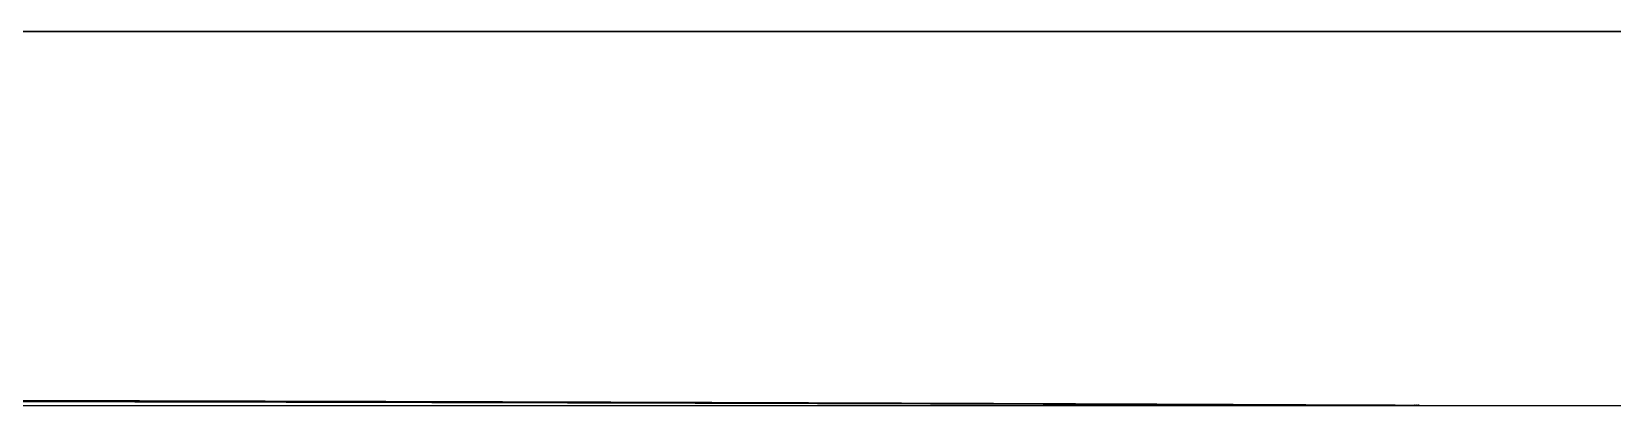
# Model space of a CAD drawing. Header units: millimetres. Extents: x 89860 to 502050, y -351975 to 882300.
# Drawn here: x 362980.5358 to 362980.7463, y -276699.0188 to -276698.9691 of the extents above; entities that cross this region are included whole.
import ezdxf

# ---------------------------------------------------------------- set-up
doc = ezdxf.new("R2010")
doc.units = ezdxf.units.MM
doc.header["$LTSCALE"] = 150
doc.layers.add('-----20 General Symbol', color=3, linetype='Continuous')
doc.layers.add('-----29 Cable Schedule', color=1, linetype='Continuous')

# ---------------------------------------------------------------- blocks, each defined once
blk = doc.blocks.new('A$C93139d4c')
at = {"layer": '-----20 General Symbol'}
blk.add_line((-31224.46406, -18798.03757), (-30930.23739, -18798.03757), dxfattribs=at)
for points, knots in [([(-30946.59689, -18797.93813), (-30945.84657, -18797.93813), (-30945.09624, -18797.93813), (-30943.59559, -18797.93813), (-30942.84527, -18797.93813), (-30940.59429, -18797.93813), (-30939.09364, -18797.93813), (-30937.59299, -18797.93813)], [0, 0, 0, 0, 0.25, 0.25, 0.5, 0.5, 1, 1, 1, 1]), ([(-30937.59299, -18797.93813), (-30938.34331, -18797.93813), (-30939.09364, -18797.93813), (-30940.59429, -18797.93813), (-30941.34462, -18797.93813), (-30943.59559, -18797.93813), (-30945.09624, -18797.93813), (-30946.59689, -18797.93813)], [0, 0, 0, 0, 0.25, 0.25, 0.5, 0.5, 1, 1, 1, 1]), ([(-30938.93647, -18798.03624), (-30938.93513, -18798.03624), (-30938.93379, -18798.03624), (-30938.9311, -18798.03625), (-30938.92975, -18798.03625), (-30938.92575, -18798.03626), (-30938.92308, -18798.03627), (-30938.9204, -18798.03627)], [0, 0, 0, 0, 0.250017, 0.250017, 0.500037, 0.500037, 1, 1, 1, 1]), ([(-30938.9204, -18798.03664), (-30938.92174, -18798.03664), (-30938.92307, -18798.03663), (-30938.92574, -18798.03663), (-30938.92708, -18798.03662), (-30938.9311, -18798.03662), (-30938.93379, -18798.03661), (-30938.93647, -18798.03661)], [0, 0, 0, 0, 0.250019, 0.250019, 0.500042, 0.500042, 1, 1, 1, 1]), ([(-30938.9204, -18798.03627), (-30938.91908, -18798.03628), (-30938.91776, -18798.03628), (-30938.91578, -18798.03628), (-30938.91512, -18798.03629), (-30938.9138, -18798.03629), (-30938.91314, -18798.03629), (-30938.91248, -18798.03629)], [0, 0, 0, 0, 0.5, 0.5, 0.75, 0.75, 1, 1, 1, 1]), ([(-30938.91248, -18798.03665), (-30938.91314, -18798.03665), (-30938.9138, -18798.03665), (-30938.91545, -18798.03665), (-30938.91644, -18798.03665), (-30938.91842, -18798.03664), (-30938.91941, -18798.03664), (-30938.9204, -18798.03664)], [0, 0, 0, 0, 0.25, 0.25, 0.625, 0.625, 1, 1, 1, 1]), ([(-30938.91248, -18798.03629), (-30938.91117, -18798.0363), (-30938.90986, -18798.0363), (-30938.9079, -18798.0363), (-30938.90724, -18798.0363), (-30938.90593, -18798.03631), (-30938.90527, -18798.03631), (-30938.90462, -18798.03631)], [0, 0, 0, 0, 0.5, 0.5, 0.75, 0.75, 1, 1, 1, 1]), ([(-30938.90462, -18798.03667), (-30938.90527, -18798.03667), (-30938.90593, -18798.03667), (-30938.90757, -18798.03666), (-30938.90855, -18798.03666), (-30938.91052, -18798.03666), (-30938.9115, -18798.03666), (-30938.91248, -18798.03665)], [0, 0, 0, 0, 0.25, 0.25, 0.625, 0.625, 1, 1, 1, 1]), ([(-30938.90462, -18798.03631), (-30938.90332, -18798.03631), (-30938.90202, -18798.03632), (-30938.90006, -18798.03632), (-30938.89941, -18798.03632), (-30938.89811, -18798.03633), (-30938.89746, -18798.03633), (-30938.89681, -18798.03633)], [0, 0, 0, 0, 0.5, 0.5, 0.75, 0.75, 1, 1, 1, 1]), ([(-30938.89681, -18798.03669), (-30938.89746, -18798.03668), (-30938.89811, -18798.03668), (-30938.89974, -18798.03668), (-30938.90071, -18798.03668), (-30938.90267, -18798.03667), (-30938.90364, -18798.03667), (-30938.90462, -18798.03667)], [0, 0, 0, 0, 0.25, 0.25, 0.625, 0.625, 1, 1, 1, 1]), ([(-30938.89681, -18798.03633), (-30938.89552, -18798.03633), (-30938.89423, -18798.03634), (-30938.89229, -18798.03634), (-30938.89164, -18798.03634), (-30938.89035, -18798.03635), (-30938.8897, -18798.03635), (-30938.88906, -18798.03635)], [0, 0, 0, 0, 0.5, 0.5, 0.75, 0.75, 1, 1, 1, 1]), ([(-30938.88906, -18798.0367), (-30938.8897, -18798.0367), (-30938.89035, -18798.0367), (-30938.89196, -18798.0367), (-30938.89293, -18798.03669), (-30938.89487, -18798.03669), (-30938.89584, -18798.03669), (-30938.89681, -18798.03669)], [0, 0, 0, 0, 0.25, 0.25, 0.625, 0.625, 1, 1, 1, 1]), ([(-30938.88906, -18798.03635), (-30938.88778, -18798.03635), (-30938.88649, -18798.03636), (-30938.88457, -18798.03636), (-30938.88393, -18798.03636), (-30938.88265, -18798.03637), (-30938.882, -18798.03637), (-30938.88136, -18798.03637)], [0, 0, 0, 0, 0.5, 0.5, 0.75, 0.75, 1, 1, 1, 1]), ([(-30938.88136, -18798.03672), (-30938.882, -18798.03672), (-30938.88265, -18798.03672), (-30938.88425, -18798.03671), (-30938.88521, -18798.03671), (-30938.88713, -18798.03671), (-30938.8881, -18798.0367), (-30938.88906, -18798.0367)], [0, 0, 0, 0, 0.25, 0.25, 0.625, 0.625, 1, 1, 1, 1]), ([(-30938.88136, -18798.03637), (-30938.8801, -18798.03637), (-30938.87884, -18798.03638), (-30938.87694, -18798.03638), (-30938.87631, -18798.03638), (-30938.87504, -18798.03639), (-30938.87441, -18798.03639), (-30938.87378, -18798.03639)], [0, 0, 0, 0, 0.5, 0.5, 0.75, 0.75, 1, 1, 1, 1]), ([(-30938.87378, -18798.03674), (-30938.87441, -18798.03673), (-30938.87504, -18798.03673), (-30938.87662, -18798.03673), (-30938.87757, -18798.03673), (-30938.87947, -18798.03672), (-30938.88042, -18798.03672), (-30938.88136, -18798.03672)], [0, 0, 0, 0, 0.25, 0.25, 0.625, 0.625, 1, 1, 1, 1]), ([(-30938.87378, -18798.03639), (-30938.87253, -18798.03639), (-30938.87127, -18798.0364), (-30938.86939, -18798.0364), (-30938.86876, -18798.0364), (-30938.86751, -18798.03641), (-30938.86688, -18798.03641), (-30938.86626, -18798.03641)], [0, 0, 0, 0, 0.5, 0.5, 0.75, 0.75, 1, 1, 1, 1]), ([(-30938.86626, -18798.03675), (-30938.86688, -18798.03675), (-30938.86751, -18798.03675), (-30938.86908, -18798.03675), (-30938.87002, -18798.03674), (-30938.8719, -18798.03674), (-30938.87284, -18798.03674), (-30938.87378, -18798.03674)], [0, 0, 0, 0, 0.25, 0.25, 0.625, 0.625, 1, 1, 1, 1]), ([(-30938.86626, -18798.03641), (-30938.86501, -18798.03641), (-30938.86377, -18798.03642), (-30938.8619, -18798.03642), (-30938.86128, -18798.03642), (-30938.86003, -18798.03643), (-30938.85941, -18798.03643), (-30938.85879, -18798.03643)], [0, 0, 0, 0, 0.5, 0.5, 0.75, 0.75, 1, 1, 1, 1]), ([(-30938.85879, -18798.03677), (-30938.85941, -18798.03677), (-30938.86003, -18798.03677), (-30938.86159, -18798.03676), (-30938.86252, -18798.03676), (-30938.86439, -18798.03676), (-30938.86532, -18798.03675), (-30938.86626, -18798.03675)], [0, 0, 0, 0, 0.25, 0.25, 0.625, 0.625, 1, 1, 1, 1]), ([(-30938.85879, -18798.03643), (-30938.85755, -18798.03643), (-30938.85632, -18798.03644), (-30938.85446, -18798.03644), (-30938.85385, -18798.03644), (-30938.85261, -18798.03645), (-30938.85199, -18798.03645), (-30938.85137, -18798.03645)], [0, 0, 0, 0, 0.5, 0.5, 0.75, 0.75, 1, 1, 1, 1]), ([(-30938.85137, -18798.03679), (-30938.85199, -18798.03678), (-30938.85261, -18798.03678), (-30938.85415, -18798.03678), (-30938.85508, -18798.03678), (-30938.85693, -18798.03677), (-30938.85786, -18798.03677), (-30938.85879, -18798.03677)], [0, 0, 0, 0, 0.25, 0.25, 0.625, 0.625, 1, 1, 1, 1]), ([(-30938.85137, -18798.03645), (-30938.85016, -18798.03645), (-30938.84894, -18798.03646), (-30938.84712, -18798.03646), (-30938.84651, -18798.03646), (-30938.84529, -18798.03647), (-30938.84468, -18798.03647), (-30938.84408, -18798.03647)], [0, 0, 0, 0, 0.5, 0.5, 0.75, 0.75, 1, 1, 1, 1]), ([(-30938.84408, -18798.0368), (-30938.84468, -18798.0368), (-30938.84529, -18798.0368), (-30938.84681, -18798.0368), (-30938.84772, -18798.03679), (-30938.84955, -18798.03679), (-30938.85046, -18798.03679), (-30938.85137, -18798.03679)], [0, 0, 0, 0, 0.25, 0.25, 0.625, 0.625, 1, 1, 1, 1]), ([(-30938.84408, -18798.03647), (-30938.84287, -18798.03647), (-30938.84166, -18798.03648), (-30938.83985, -18798.03648), (-30938.83925, -18798.03648), (-30938.83804, -18798.03649), (-30938.83744, -18798.03649), (-30938.83683, -18798.03649)], [0, 0, 0, 0, 0.5, 0.5, 0.75, 0.75, 1, 1, 1, 1]), ([(-30938.83683, -18798.03682), (-30938.83744, -18798.03682), (-30938.83804, -18798.03682), (-30938.83955, -18798.03681), (-30938.84045, -18798.03681), (-30938.84226, -18798.03681), (-30938.84317, -18798.0368), (-30938.84408, -18798.0368)], [0, 0, 0, 0, 0.25, 0.25, 0.625, 0.625, 1, 1, 1, 1]), ([(-30938.83683, -18798.03649), (-30938.83564, -18798.03649), (-30938.83444, -18798.0365), (-30938.83264, -18798.0365), (-30938.83204, -18798.0365), (-30938.83084, -18798.03651), (-30938.83025, -18798.03651), (-30938.82965, -18798.03651)], [0, 0, 0, 0, 0.5, 0.5, 0.75, 0.75, 1, 1, 1, 1]), ([(-30938.82965, -18798.03684), (-30938.83025, -18798.03683), (-30938.83084, -18798.03683), (-30938.83234, -18798.03683), (-30938.83324, -18798.03683), (-30938.83504, -18798.03682), (-30938.83593, -18798.03682), (-30938.83683, -18798.03682)], [0, 0, 0, 0, 0.25, 0.25, 0.625, 0.625, 1, 1, 1, 1]), ([(-30938.82965, -18798.03651), (-30938.82846, -18798.03651), (-30938.82727, -18798.03652), (-30938.82549, -18798.03652), (-30938.82489, -18798.03652), (-30938.82371, -18798.03653), (-30938.82311, -18798.03653), (-30938.82252, -18798.03653)], [0, 0, 0, 0, 0.5, 0.5, 0.75, 0.75, 1, 1, 1, 1]), ([(-30938.82252, -18798.03685), (-30938.82311, -18798.03685), (-30938.82371, -18798.03685), (-30938.82519, -18798.03685), (-30938.82608, -18798.03684), (-30938.82786, -18798.03684), (-30938.82876, -18798.03684), (-30938.82965, -18798.03684)], [0, 0, 0, 0, 0.25, 0.25, 0.625, 0.625, 1, 1, 1, 1]), ([(-30938.82252, -18798.03653), (-30938.82135, -18798.03653), (-30938.82018, -18798.03654), (-30938.81842, -18798.03654), (-30938.81784, -18798.03654), (-30938.81667, -18798.03655), (-30938.81609, -18798.03655), (-30938.8155, -18798.03655)], [0, 0, 0, 0, 0.5, 0.5, 0.75, 0.75, 1, 1, 1, 1]), ([(-30938.8155, -18798.03687), (-30938.81609, -18798.03687), (-30938.81667, -18798.03687), (-30938.81813, -18798.03686), (-30938.81901, -18798.03686), (-30938.82076, -18798.03686), (-30938.82164, -18798.03686), (-30938.82252, -18798.03685)], [0, 0, 0, 0, 0.25, 0.25, 0.625, 0.625, 1, 1, 1, 1]), ([(-30938.8155, -18798.03655), (-30938.81434, -18798.03655), (-30938.81318, -18798.03656), (-30938.81144, -18798.03656), (-30938.81086, -18798.03656), (-30938.8097, -18798.03657), (-30938.80912, -18798.03657), (-30938.80854, -18798.03657)], [0, 0, 0, 0, 0.5, 0.5, 0.75, 0.75, 1, 1, 1, 1]), ([(-30938.80854, -18798.03689), (-30938.80912, -18798.03689), (-30938.8097, -18798.03688), (-30938.81115, -18798.03688), (-30938.81202, -18798.03688), (-30938.81376, -18798.03687), (-30938.81463, -18798.03687), (-30938.8155, -18798.03687)], [0, 0, 0, 0, 0.25, 0.25, 0.625, 0.625, 1, 1, 1, 1]), ([(-30938.80854, -18798.03657), (-30938.8074, -18798.03657), (-30938.80626, -18798.03658), (-30938.80455, -18798.03658), (-30938.80398, -18798.03658), (-30938.80284, -18798.03659), (-30938.80227, -18798.03659), (-30938.8017, -18798.03659)], [0, 0, 0, 0, 0.5, 0.5, 0.75, 0.75, 1, 1, 1, 1]), ([(-30938.8017, -18798.0369), (-30938.80227, -18798.0369), (-30938.80284, -18798.0369), (-30938.80426, -18798.0369), (-30938.80512, -18798.0369), (-30938.80683, -18798.03689), (-30938.80769, -18798.03689), (-30938.80854, -18798.03689)], [0, 0, 0, 0, 0.25, 0.25, 0.625, 0.625, 1, 1, 1, 1]), ([(-30938.8017, -18798.03659), (-30938.80056, -18798.0366), (-30938.79943, -18798.0366), (-30938.79773, -18798.0366), (-30938.79717, -18798.03661), (-30938.79604, -18798.03661), (-30938.79547, -18798.03661), (-30938.79491, -18798.03661)], [0, 0, 0, 0, 0.5, 0.5, 0.75, 0.75, 1, 1, 1, 1]), ([(-30938.79491, -18798.03692), (-30938.79547, -18798.03692), (-30938.79604, -18798.03692), (-30938.79745, -18798.03692), (-30938.7983, -18798.03691), (-30938.8, -18798.03691), (-30938.80085, -18798.03691), (-30938.8017, -18798.0369)], [0, 0, 0, 0, 0.25, 0.25, 0.625, 0.625, 1, 1, 1, 1]), ([(-30938.79491, -18798.03661), (-30938.79378, -18798.03662), (-30938.79266, -18798.03662), (-30938.79098, -18798.03662), (-30938.79042, -18798.03663), (-30938.78929, -18798.03663), (-30938.78873, -18798.03663), (-30938.78817, -18798.03663)], [0, 0, 0, 0, 0.5, 0.5, 0.75, 0.75, 1, 1, 1, 1]), ([(-30938.78817, -18798.03694), (-30938.78873, -18798.03694), (-30938.78929, -18798.03694), (-30938.7907, -18798.03693), (-30938.79154, -18798.03693), (-30938.79322, -18798.03693), (-30938.79406, -18798.03692), (-30938.79491, -18798.03692)], [0, 0, 0, 0, 0.25, 0.25, 0.625, 0.625, 1, 1, 1, 1]), ([(-30938.78817, -18798.03663), (-30938.78707, -18798.03664), (-30938.78597, -18798.03664), (-30938.78431, -18798.03665), (-30938.78376, -18798.03665), (-30938.78266, -18798.03665), (-30938.7821, -18798.03665), (-30938.78155, -18798.03665)], [0, 0, 0, 0, 0.5, 0.5, 0.75, 0.75, 1, 1, 1, 1]), ([(-30938.78155, -18798.03696), (-30938.7821, -18798.03695), (-30938.78266, -18798.03695), (-30938.78403, -18798.03695), (-30938.78486, -18798.03695), (-30938.78652, -18798.03694), (-30938.78734, -18798.03694), (-30938.78817, -18798.03694)], [0, 0, 0, 0, 0.25, 0.25, 0.625, 0.625, 1, 1, 1, 1]), ([(-30938.78155, -18798.03665), (-30938.78046, -18798.03666), (-30938.77936, -18798.03666), (-30938.77772, -18798.03667), (-30938.77718, -18798.03667), (-30938.77608, -18798.03667), (-30938.77554, -18798.03667), (-30938.77499, -18798.03667)], [0, 0, 0, 0, 0.5, 0.5, 0.75, 0.75, 1, 1, 1, 1]), ([(-30938.77499, -18798.03697), (-30938.77554, -18798.03697), (-30938.77608, -18798.03697), (-30938.77745, -18798.03697), (-30938.77827, -18798.03696), (-30938.77991, -18798.03696), (-30938.78073, -18798.03696), (-30938.78155, -18798.03696)], [0, 0, 0, 0, 0.25, 0.25, 0.625, 0.625, 1, 1, 1, 1]), ([(-30938.77499, -18798.03667), (-30938.7739, -18798.03668), (-30938.77282, -18798.03668), (-30938.77119, -18798.03669), (-30938.77065, -18798.03669), (-30938.76957, -18798.03669), (-30938.76902, -18798.03669), (-30938.76848, -18798.0367)], [0, 0, 0, 0, 0.5, 0.5, 0.75, 0.75, 1, 1, 1, 1]), ([(-30938.76848, -18798.03699), (-30938.76902, -18798.03699), (-30938.76957, -18798.03699), (-30938.77092, -18798.03698), (-30938.77174, -18798.03698), (-30938.77336, -18798.03698), (-30938.77418, -18798.03697), (-30938.77499, -18798.03697)], [0, 0, 0, 0, 0.25, 0.25, 0.625, 0.625, 1, 1, 1, 1]), ([(-30938.76848, -18798.0367), (-30938.76742, -18798.0367), (-30938.76635, -18798.0367), (-30938.76475, -18798.03671), (-30938.76422, -18798.03671), (-30938.76315, -18798.03671), (-30938.76262, -18798.03671), (-30938.76209, -18798.03672)], [0, 0, 0, 0, 0.5, 0.5, 0.75, 0.75, 1, 1, 1, 1]), ([(-30938.76209, -18798.03701), (-30938.76262, -18798.037), (-30938.76315, -18798.037), (-30938.76449, -18798.037), (-30938.76528, -18798.037), (-30938.76688, -18798.03699), (-30938.76768, -18798.03699), (-30938.76848, -18798.03699)], [0, 0, 0, 0, 0.25, 0.25, 0.625, 0.625, 1, 1, 1, 1]), ([(-30938.76209, -18798.03672), (-30938.76104, -18798.03672), (-30938.75999, -18798.03672), (-30938.75842, -18798.03673), (-30938.7579, -18798.03673), (-30938.75685, -18798.03673), (-30938.75633, -18798.03673), (-30938.75581, -18798.03674)], [0, 0, 0, 0, 0.5, 0.5, 0.75, 0.75, 1, 1, 1, 1]), ([(-30938.75581, -18798.03702), (-30938.75633, -18798.03702), (-30938.75685, -18798.03702), (-30938.75816, -18798.03702), (-30938.75895, -18798.03701), (-30938.76052, -18798.03701), (-30938.7613, -18798.03701), (-30938.76209, -18798.03701)], [0, 0, 0, 0, 0.25, 0.25, 0.625, 0.625, 1, 1, 1, 1]), ([(-30938.75581, -18798.03674), (-30938.75477, -18798.03674), (-30938.75373, -18798.03674), (-30938.75218, -18798.03675), (-30938.75166, -18798.03675), (-30938.75062, -18798.03675), (-30938.7501, -18798.03676), (-30938.74958, -18798.03676)], [0, 0, 0, 0, 0.5, 0.5, 0.75, 0.75, 1, 1, 1, 1]), ([(-30938.74958, -18798.03704), (-30938.7501, -18798.03704), (-30938.75062, -18798.03704), (-30938.75192, -18798.03703), (-30938.7527, -18798.03703), (-30938.75425, -18798.03703), (-30938.75503, -18798.03702), (-30938.75581, -18798.03702)], [0, 0, 0, 0, 0.25, 0.25, 0.625, 0.625, 1, 1, 1, 1]), ([(-30938.74958, -18798.03676), (-30938.74856, -18798.03676), (-30938.74753, -18798.03676), (-30938.74599, -18798.03677), (-30938.74547, -18798.03677), (-30938.74444, -18798.03677), (-30938.74393, -18798.03678), (-30938.74342, -18798.03678)], [0, 0, 0, 0, 0.5, 0.5, 0.75, 0.75, 1, 1, 1, 1]), ([(-30938.74342, -18798.03706), (-30938.74393, -18798.03705), (-30938.74444, -18798.03705), (-30938.74573, -18798.03705), (-30938.7465, -18798.03705), (-30938.74804, -18798.03704), (-30938.74881, -18798.03704), (-30938.74958, -18798.03704)], [0, 0, 0, 0, 0.25, 0.25, 0.625, 0.625, 1, 1, 1, 1]), ([(-30938.74342, -18798.03678), (-30938.74241, -18798.03678), (-30938.7414, -18798.03678), (-30938.73988, -18798.03679), (-30938.73938, -18798.03679), (-30938.73837, -18798.03679), (-30938.73787, -18798.0368), (-30938.73736, -18798.0368)], [0, 0, 0, 0, 0.5, 0.5, 0.75, 0.75, 1, 1, 1, 1]), ([(-30938.73736, -18798.03707), (-30938.73787, -18798.03707), (-30938.73837, -18798.03707), (-30938.73963, -18798.03707), (-30938.74039, -18798.03706), (-30938.7419, -18798.03706), (-30938.74266, -18798.03706), (-30938.74342, -18798.03706)], [0, 0, 0, 0, 0.25, 0.25, 0.625, 0.625, 1, 1, 1, 1]), ([(-30938.73736, -18798.0368), (-30938.73636, -18798.0368), (-30938.73536, -18798.03681), (-30938.73386, -18798.03681), (-30938.73336, -18798.03681), (-30938.73236, -18798.03682), (-30938.73186, -18798.03682), (-30938.73136, -18798.03682)], [0, 0, 0, 0, 0.5, 0.5, 0.75, 0.75, 1, 1, 1, 1]), ([(-30938.73136, -18798.03709), (-30938.73186, -18798.03709), (-30938.73236, -18798.03709), (-30938.73361, -18798.03708), (-30938.73436, -18798.03708), (-30938.73586, -18798.03708), (-30938.73661, -18798.03707), (-30938.73736, -18798.03707)], [0, 0, 0, 0, 0.25, 0.25, 0.625, 0.625, 1, 1, 1, 1]), ([(-30938.73136, -18798.03682), (-30938.73038, -18798.03682), (-30938.7294, -18798.03683), (-30938.72793, -18798.03683), (-30938.72744, -18798.03683), (-30938.72646, -18798.03684), (-30938.72597, -18798.03684), (-30938.72548, -18798.03684)], [0, 0, 0, 0, 0.5, 0.5, 0.75, 0.75, 1, 1, 1, 1]), ([(-30938.72548, -18798.03711), (-30938.72597, -18798.0371), (-30938.72646, -18798.0371), (-30938.72769, -18798.0371), (-30938.72842, -18798.0371), (-30938.72989, -18798.03709), (-30938.73063, -18798.03709), (-30938.73136, -18798.03709)], [0, 0, 0, 0, 0.25, 0.25, 0.625, 0.625, 1, 1, 1, 1]), ([(-30938.72548, -18798.03684), (-30938.72452, -18798.03684), (-30938.72356, -18798.03685), (-30938.72211, -18798.03685), (-30938.72163, -18798.03685), (-30938.72067, -18798.03686), (-30938.72019, -18798.03686), (-30938.71971, -18798.03686)], [0, 0, 0, 0, 0.5, 0.5, 0.75, 0.75, 1, 1, 1, 1]), ([(-30938.71971, -18798.03712), (-30938.72019, -18798.03712), (-30938.72067, -18798.03712), (-30938.72187, -18798.03712), (-30938.72259, -18798.03711), (-30938.72404, -18798.03711), (-30938.72476, -18798.03711), (-30938.72548, -18798.03711)], [0, 0, 0, 0, 0.25, 0.25, 0.625, 0.625, 1, 1, 1, 1]), ([(-30938.71971, -18798.03686), (-30938.71876, -18798.03686), (-30938.7178, -18798.03687), (-30938.71637, -18798.03687), (-30938.7159, -18798.03687), (-30938.71495, -18798.03688), (-30938.71447, -18798.03688), (-30938.71399, -18798.03688)], [0, 0, 0, 0, 0.5, 0.5, 0.75, 0.75, 1, 1, 1, 1]), ([(-30938.71399, -18798.03714), (-30938.71447, -18798.03714), (-30938.71495, -18798.03713), (-30938.71614, -18798.03713), (-30938.71685, -18798.03713), (-30938.71828, -18798.03713), (-30938.71899, -18798.03712), (-30938.71971, -18798.03712)], [0, 0, 0, 0, 0.25, 0.25, 0.625, 0.625, 1, 1, 1, 1]), ([(-30938.71399, -18798.03688), (-30938.71306, -18798.03688), (-30938.71213, -18798.03689), (-30938.71073, -18798.03689), (-30938.71026, -18798.03689), (-30938.70933, -18798.0369), (-30938.70886, -18798.0369), (-30938.70839, -18798.0369)], [0, 0, 0, 0, 0.5, 0.5, 0.75, 0.75, 1, 1, 1, 1]), ([(-30938.70839, -18798.03715), (-30938.70886, -18798.03715), (-30938.70933, -18798.03715), (-30938.71049, -18798.03715), (-30938.71119, -18798.03715), (-30938.71259, -18798.03714), (-30938.71329, -18798.03714), (-30938.71399, -18798.03714)], [0, 0, 0, 0, 0.25, 0.25, 0.625, 0.625, 1, 1, 1, 1]), ([(-30938.70839, -18798.0369), (-30938.70747, -18798.0369), (-30938.70654, -18798.03691), (-30938.70516, -18798.03691), (-30938.70469, -18798.03691), (-30938.70377, -18798.03692), (-30938.70331, -18798.03692), (-30938.70285, -18798.03692)], [0, 0, 0, 0, 0.5, 0.5, 0.75, 0.75, 1, 1, 1, 1]), ([(-30938.70285, -18798.03717), (-30938.70331, -18798.03717), (-30938.70377, -18798.03717), (-30938.70493, -18798.03716), (-30938.70562, -18798.03716), (-30938.70701, -18798.03716), (-30938.7077, -18798.03716), (-30938.70839, -18798.03715)], [0, 0, 0, 0, 0.25, 0.25, 0.625, 0.625, 1, 1, 1, 1]), ([(-30938.70285, -18798.03692), (-30938.70194, -18798.03692), (-30938.70104, -18798.03693), (-30938.69968, -18798.03693), (-30938.69923, -18798.03693), (-30938.69832, -18798.03694), (-30938.69787, -18798.03694), (-30938.69741, -18798.03694)], [0, 0, 0, 0, 0.5, 0.5, 0.75, 0.75, 1, 1, 1, 1]), ([(-30938.69741, -18798.03718), (-30938.69787, -18798.03718), (-30938.69832, -18798.03718), (-30938.69945, -18798.03718), (-30938.70013, -18798.03718), (-30938.70149, -18798.03717), (-30938.70217, -18798.03717), (-30938.70285, -18798.03717)], [0, 0, 0, 0, 0.25, 0.25, 0.625, 0.625, 1, 1, 1, 1]), ([(-30938.69741, -18798.03694), (-30938.69652, -18798.03694), (-30938.69562, -18798.03695), (-30938.69428, -18798.03695), (-30938.69383, -18798.03695), (-30938.69294, -18798.03696), (-30938.69249, -18798.03696), (-30938.69204, -18798.03696)], [0, 0, 0, 0, 0.5, 0.5, 0.75, 0.75, 1, 1, 1, 1]), ([(-30938.69204, -18798.0372), (-30938.69249, -18798.0372), (-30938.69294, -18798.0372), (-30938.69406, -18798.03719), (-30938.69473, -18798.03719), (-30938.69607, -18798.03719), (-30938.69674, -18798.03719), (-30938.69741, -18798.03718)], [0, 0, 0, 0, 0.25, 0.25, 0.625, 0.625, 1, 1, 1, 1]), ([(-30938.69204, -18798.03696), (-30938.69116, -18798.03696), (-30938.69029, -18798.03697), (-30938.68897, -18798.03697), (-30938.68853, -18798.03697), (-30938.68765, -18798.03698), (-30938.68722, -18798.03698), (-30938.68678, -18798.03698)], [0, 0, 0, 0, 0.5, 0.5, 0.75, 0.75, 1, 1, 1, 1]), ([(-30938.68678, -18798.03722), (-30938.68722, -18798.03721), (-30938.68765, -18798.03721), (-30938.68875, -18798.03721), (-30938.68941, -18798.03721), (-30938.69072, -18798.0372), (-30938.69138, -18798.0372), (-30938.69204, -18798.0372)], [0, 0, 0, 0, 0.25, 0.25, 0.625, 0.625, 1, 1, 1, 1]), ([(-30938.68678, -18798.03698), (-30938.68592, -18798.03698), (-30938.68505, -18798.03699), (-30938.68333, -18798.03699), (-30938.68247, -18798.03699), (-30938.67993, -18798.037), (-30938.67823, -18798.03701), (-30938.67654, -18798.03702)], [0, 0, 0, 0, 0.25002, 0.25002, 0.500043, 0.500043, 1, 1, 1, 1]), ([(-30938.67654, -18798.03724), (-30938.67738, -18798.03724), (-30938.67823, -18798.03724), (-30938.67991, -18798.03724), (-30938.68076, -18798.03723), (-30938.68334, -18798.03723), (-30938.68506, -18798.03722), (-30938.68678, -18798.03722)], [0, 0, 0, 0, 0.25002, 0.25002, 0.500044, 0.500044, 1, 1, 1, 1]), ([(-30938.67654, -18798.03702), (-30938.67571, -18798.03702), (-30938.67489, -18798.03702), (-30938.67324, -18798.03703), (-30938.67242, -18798.03703), (-30938.66996, -18798.03704), (-30938.66833, -18798.03705), (-30938.66669, -18798.03706)], [0, 0, 0, 0, 0.250003, 0.250003, 0.500006, 0.500006, 1, 1, 1, 1]), ([(-30938.66669, -18798.03706), (-30938.6659, -18798.03706), (-30938.6651, -18798.03706), (-30938.66351, -18798.03707), (-30938.66271, -18798.03707), (-30938.66037, -18798.03708), (-30938.6588, -18798.03709), (-30938.65724, -18798.03709)], [0, 0, 0, 0, 0.250018, 0.250018, 0.50004, 0.50004, 1, 1, 1, 1]), ([(-30938.65724, -18798.03709), (-30938.65648, -18798.0371), (-30938.65571, -18798.0371), (-30938.65457, -18798.0371), (-30938.65419, -18798.0371), (-30938.65342, -18798.03711), (-30938.65304, -18798.03711), (-30938.65266, -18798.03711)], [0, 0, 0, 0, 0.5, 0.5, 0.75, 0.75, 1, 1, 1, 1]), ([(-30938.65266, -18798.03711), (-30938.65191, -18798.03711), (-30938.65116, -18798.03712), (-30938.64966, -18798.03712), (-30938.64892, -18798.03713), (-30938.64671, -18798.03713), (-30938.64524, -18798.03714), (-30938.64377, -18798.03715)], [0, 0, 0, 0, 0.250017, 0.250017, 0.500038, 0.500038, 1, 1, 1, 1]), ([(-30938.64377, -18798.03715), (-30938.64306, -18798.03715), (-30938.64234, -18798.03715), (-30938.64127, -18798.03716), (-30938.64091, -18798.03716), (-30938.64019, -18798.03716), (-30938.63983, -18798.03716), (-30938.63947, -18798.03716)], [0, 0, 0, 0, 0.5, 0.5, 0.75, 0.75, 1, 1, 1, 1]), ([(-30938.63947, -18798.03716), (-30938.63878, -18798.03717), (-30938.63808, -18798.03717), (-30938.63703, -18798.03717), (-30938.63668, -18798.03718), (-30938.63599, -18798.03718), (-30938.63564, -18798.03718), (-30938.63529, -18798.03718)], [0, 0, 0, 0, 0.5, 0.5, 0.75, 0.75, 1, 1, 1, 1]), ([(-30938.63529, -18798.03718), (-30938.63461, -18798.03718), (-30938.63393, -18798.03719), (-30938.63291, -18798.03719), (-30938.63257, -18798.03719), (-30938.63189, -18798.0372), (-30938.63155, -18798.0372), (-30938.63121, -18798.0372)], [0, 0, 0, 0, 0.5, 0.5, 0.75, 0.75, 1, 1, 1, 1]), ([(-30938.63121, -18798.0372), (-30938.63055, -18798.0372), (-30938.62989, -18798.0372), (-30938.62856, -18798.03721), (-30938.6279, -18798.03721), (-30938.62595, -18798.03722), (-30938.62465, -18798.03723), (-30938.62335, -18798.03723)], [0, 0, 0, 0, 0.250016, 0.250016, 0.500034, 0.500034, 1, 1, 1, 1]), ([(-30938.62335, -18798.03723), (-30938.62272, -18798.03723), (-30938.62208, -18798.03724), (-30938.62114, -18798.03724), (-30938.62082, -18798.03724), (-30938.62019, -18798.03724), (-30938.61987, -18798.03725), (-30938.61956, -18798.03725)], [0, 0, 0, 0, 0.5, 0.5, 0.75, 0.75, 1, 1, 1, 1]), ([(-30938.66669, -18798.03727), (-30938.66751, -18798.03727), (-30938.66832, -18798.03727), (-30938.66996, -18798.03726), (-30938.67078, -18798.03726), (-30938.67324, -18798.03725), (-30938.67489, -18798.03725), (-30938.67654, -18798.03724)], [0, 0, 0, 0, 0.250003, 0.250003, 0.500006, 0.500006, 1, 1, 1, 1]), ([(-30938.65724, -18798.0373), (-30938.65802, -18798.0373), (-30938.6588, -18798.0373), (-30938.66036, -18798.03729), (-30938.66114, -18798.03729), (-30938.66352, -18798.03728), (-30938.6651, -18798.03728), (-30938.66669, -18798.03727)], [0, 0, 0, 0, 0.250018, 0.250018, 0.50004, 0.50004, 1, 1, 1, 1]), ([(-30938.65266, -18798.03732), (-30938.65304, -18798.03731), (-30938.65342, -18798.03731), (-30938.65438, -18798.03731), (-30938.65495, -18798.03731), (-30938.6561, -18798.03731), (-30938.65667, -18798.0373), (-30938.65724, -18798.0373)], [0, 0, 0, 0, 0.25, 0.25, 0.625, 0.625, 1, 1, 1, 1]), ([(-30938.64377, -18798.03734), (-30938.64451, -18798.03734), (-30938.64524, -18798.03734), (-30938.6467, -18798.03733), (-30938.64744, -18798.03733), (-30938.64967, -18798.03732), (-30938.65117, -18798.03732), (-30938.65266, -18798.03732)], [0, 0, 0, 0, 0.250017, 0.250017, 0.500039, 0.500039, 1, 1, 1, 1]), ([(-30938.63947, -18798.03735), (-30938.63983, -18798.03735), (-30938.64019, -18798.03735), (-30938.64109, -18798.03735), (-30938.64162, -18798.03735), (-30938.6427, -18798.03735), (-30938.64324, -18798.03734), (-30938.64377, -18798.03734)], [0, 0, 0, 0, 0.25, 0.25, 0.625, 0.625, 1, 1, 1, 1]), ([(-30938.63529, -18798.03737), (-30938.63564, -18798.03737), (-30938.63599, -18798.03737), (-30938.63686, -18798.03736), (-30938.63738, -18798.03736), (-30938.63843, -18798.03736), (-30938.63895, -18798.03736), (-30938.63947, -18798.03735)], [0, 0, 0, 0, 0.25, 0.25, 0.625, 0.625, 1, 1, 1, 1]), ([(-30938.63121, -18798.03738), (-30938.63155, -18798.03738), (-30938.63189, -18798.03738), (-30938.63274, -18798.03737), (-30938.63325, -18798.03737), (-30938.63427, -18798.03737), (-30938.63478, -18798.03737), (-30938.63529, -18798.03737)], [0, 0, 0, 0, 0.25, 0.25, 0.625, 0.625, 1, 1, 1, 1]), ([(-30938.62335, -18798.0374), (-30938.624, -18798.0374), (-30938.62464, -18798.0374), (-30938.62594, -18798.0374), (-30938.62659, -18798.03739), (-30938.62857, -18798.03739), (-30938.62989, -18798.03738), (-30938.63121, -18798.03738)], [0, 0, 0, 0, 0.250016, 0.250016, 0.500035, 0.500035, 1, 1, 1, 1]), ([(-30938.61956, -18798.03741), (-30938.61987, -18798.03741), (-30938.62019, -18798.03741), (-30938.62098, -18798.03741), (-30938.62145, -18798.03741), (-30938.6224, -18798.03741), (-30938.62287, -18798.0374), (-30938.62335, -18798.0374)], [0, 0, 0, 0, 0.25, 0.25, 0.625, 0.625, 1, 1, 1, 1]), ([(-30938.61956, -18798.03725), (-30938.61894, -18798.03725), (-30938.61833, -18798.03725), (-30938.61741, -18798.03726), (-30938.61711, -18798.03726), (-30938.61649, -18798.03726), (-30938.61619, -18798.03726), (-30938.61588, -18798.03726)], [0, 0, 0, 0, 0.5, 0.5, 0.75, 0.75, 1, 1, 1, 1]), ([(-30938.61588, -18798.03743), (-30938.61619, -18798.03742), (-30938.61649, -18798.03742), (-30938.61726, -18798.03742), (-30938.61772, -18798.03742), (-30938.61864, -18798.03742), (-30938.6191, -18798.03742), (-30938.61956, -18798.03741)], [0, 0, 0, 0, 0.25, 0.25, 0.625, 0.625, 1, 1, 1, 1]), ([(-30938.61588, -18798.03726), (-30938.61529, -18798.03727), (-30938.61471, -18798.03727), (-30938.61353, -18798.03727), (-30938.61295, -18798.03728), (-30938.6112, -18798.03728), (-30938.61003, -18798.03729), (-30938.60886, -18798.03729)], [0, 0, 0, 0, 0.250001, 0.250001, 0.500002, 0.500002, 1, 1, 1, 1]), ([(-30938.60886, -18798.03745), (-30938.60945, -18798.03744), (-30938.61003, -18798.03744), (-30938.61119, -18798.03744), (-30938.61178, -18798.03744), (-30938.61353, -18798.03743), (-30938.61471, -18798.03743), (-30938.61588, -18798.03743)], [0, 0, 0, 0, 0.250001, 0.250001, 0.500002, 0.500002, 1, 1, 1, 1]), ([(-30938.60886, -18798.03729), (-30938.60831, -18798.0373), (-30938.60775, -18798.0373), (-30938.60692, -18798.0373), (-30938.60664, -18798.0373), (-30938.60608, -18798.03731), (-30938.6058, -18798.03731), (-30938.60553, -18798.03731)], [0, 0, 0, 0, 0.5, 0.5, 0.75, 0.75, 1, 1, 1, 1]), ([(-30938.60553, -18798.03746), (-30938.6058, -18798.03746), (-30938.60608, -18798.03745), (-30938.60678, -18798.03745), (-30938.60719, -18798.03745), (-30938.60803, -18798.03745), (-30938.60845, -18798.03745), (-30938.60886, -18798.03745)], [0, 0, 0, 0, 0.25, 0.25, 0.625, 0.625, 1, 1, 1, 1]), ([(-30938.60553, -18798.03731), (-30938.60499, -18798.03731), (-30938.60445, -18798.03731), (-30938.60364, -18798.03732), (-30938.60338, -18798.03732), (-30938.60284, -18798.03732), (-30938.60257, -18798.03732), (-30938.6023, -18798.03732)], [0, 0, 0, 0, 0.5, 0.5, 0.75, 0.75, 1, 1, 1, 1]), ([(-30938.6023, -18798.03747), (-30938.60257, -18798.03746), (-30938.60284, -18798.03746), (-30938.60351, -18798.03746), (-30938.60391, -18798.03746), (-30938.60472, -18798.03746), (-30938.60512, -18798.03746), (-30938.60553, -18798.03746)], [0, 0, 0, 0, 0.25, 0.25, 0.625, 0.625, 1, 1, 1, 1]), ([(-30938.6023, -18798.03732), (-30938.60178, -18798.03733), (-30938.60126, -18798.03733), (-30938.60021, -18798.03733), (-30938.59969, -18798.03734), (-30938.59817, -18798.03734), (-30938.59715, -18798.03735), (-30938.59613, -18798.03735)], [0, 0, 0, 0, 0.250013, 0.250013, 0.500029, 0.500029, 1, 1, 1, 1]), ([(-30938.59613, -18798.03748), (-30938.59664, -18798.03748), (-30938.59714, -18798.03748), (-30938.59816, -18798.03748), (-30938.59866, -18798.03748), (-30938.60022, -18798.03747), (-30938.60126, -18798.03747), (-30938.6023, -18798.03747)], [0, 0, 0, 0, 0.250014, 0.250014, 0.50003, 0.50003, 1, 1, 1, 1]), ([(-30938.59613, -18798.03735), (-30938.59565, -18798.03735), (-30938.59517, -18798.03736), (-30938.59445, -18798.03736), (-30938.59421, -18798.03736), (-30938.59373, -18798.03736), (-30938.59349, -18798.03736), (-30938.59325, -18798.03737)], [0, 0, 0, 0, 0.5, 0.5, 0.75, 0.75, 1, 1, 1, 1]), ([(-30938.59325, -18798.03749), (-30938.59349, -18798.03749), (-30938.59373, -18798.03749), (-30938.59433, -18798.03749), (-30938.59469, -18798.03749), (-30938.59541, -18798.03749), (-30938.59577, -18798.03748), (-30938.59613, -18798.03748)], [0, 0, 0, 0, 0.25, 0.25, 0.625, 0.625, 1, 1, 1, 1]), ([(-30938.59325, -18798.03737), (-30938.59278, -18798.03737), (-30938.59232, -18798.03737), (-30938.59139, -18798.03737), (-30938.59092, -18798.03738), (-30938.58957, -18798.03738), (-30938.58866, -18798.03739), (-30938.58776, -18798.03739)], [0, 0, 0, 0, 0.250013, 0.250013, 0.500028, 0.500028, 1, 1, 1, 1]), ([(-30938.58776, -18798.03751), (-30938.58821, -18798.03751), (-30938.58866, -18798.03751), (-30938.58956, -18798.0375), (-30938.59001, -18798.0375), (-30938.5914, -18798.0375), (-30938.59232, -18798.03749), (-30938.59325, -18798.03749)], [0, 0, 0, 0, 0.250013, 0.250013, 0.500028, 0.500028, 1, 1, 1, 1]), ([(-30938.58776, -18798.03739), (-30938.58733, -18798.03739), (-30938.5869, -18798.0374), (-30938.58605, -18798.0374), (-30938.58562, -18798.0374), (-30938.58438, -18798.03741), (-30938.58355, -18798.03741), (-30938.58272, -18798.03742)], [0, 0, 0, 0, 0.250012, 0.250012, 0.500027, 0.500027, 1, 1, 1, 1]), ([(-30938.58272, -18798.03752), (-30938.58314, -18798.03752), (-30938.58355, -18798.03752), (-30938.58437, -18798.03752), (-30938.58478, -18798.03752), (-30938.58606, -18798.03751), (-30938.58691, -18798.03751), (-30938.58776, -18798.03751)], [0, 0, 0, 0, 0.250012, 0.250012, 0.500027, 0.500027, 1, 1, 1, 1]), ([(-30938.58272, -18798.03742), (-30938.58234, -18798.03742), (-30938.58195, -18798.03742), (-30938.58137, -18798.03742), (-30938.58118, -18798.03742), (-30938.58079, -18798.03743), (-30938.5806, -18798.03743), (-30938.5804, -18798.03743)], [0, 0, 0, 0, 0.5, 0.5, 0.75, 0.75, 1, 1, 1, 1]), ([(-30938.5804, -18798.03753), (-30938.5806, -18798.03753), (-30938.58079, -18798.03753), (-30938.58127, -18798.03753), (-30938.58156, -18798.03752), (-30938.58214, -18798.03752), (-30938.58243, -18798.03752), (-30938.58272, -18798.03752)], [0, 0, 0, 0, 0.25, 0.25, 0.625, 0.625, 1, 1, 1, 1]), ([(-30938.5804, -18798.03743), (-30938.58003, -18798.03743), (-30938.57966, -18798.03743), (-30938.57892, -18798.03743), (-30938.57855, -18798.03744), (-30938.57748, -18798.03744), (-30938.57676, -18798.03745), (-30938.57605, -18798.03745)], [0, 0, 0, 0, 0.250011, 0.250011, 0.500025, 0.500025, 1, 1, 1, 1]), ([(-30938.57605, -18798.03754), (-30938.5764, -18798.03754), (-30938.57676, -18798.03754), (-30938.57747, -18798.03754), (-30938.57782, -18798.03754), (-30938.57893, -18798.03753), (-30938.57967, -18798.03753), (-30938.5804, -18798.03753)], [0, 0, 0, 0, 0.250012, 0.250012, 0.500025, 0.500025, 1, 1, 1, 1]), ([(-30938.57605, -18798.03745), (-30938.57572, -18798.03745), (-30938.57539, -18798.03745), (-30938.57489, -18798.03746), (-30938.57473, -18798.03746), (-30938.5744, -18798.03746), (-30938.57423, -18798.03746), (-30938.57407, -18798.03746)], [0, 0, 0, 0, 0.5, 0.5, 0.75, 0.75, 1, 1, 1, 1]), ([(-30938.57407, -18798.03754), (-30938.57423, -18798.03754), (-30938.5744, -18798.03754), (-30938.57481, -18798.03754), (-30938.57506, -18798.03754), (-30938.57555, -18798.03754), (-30938.5758, -18798.03754), (-30938.57605, -18798.03754)], [0, 0, 0, 0, 0.25, 0.25, 0.625, 0.625, 1, 1, 1, 1]), ([(-30938.57407, -18798.03746), (-30938.57375, -18798.03746), (-30938.57344, -18798.03746), (-30938.57298, -18798.03747), (-30938.57282, -18798.03747), (-30938.57251, -18798.03747), (-30938.57235, -18798.03747), (-30938.5722, -18798.03747)], [0, 0, 0, 0, 0.5, 0.5, 0.75, 0.75, 1, 1, 1, 1]), ([(-30938.5722, -18798.03755), (-30938.57235, -18798.03755), (-30938.57251, -18798.03755), (-30938.5729, -18798.03755), (-30938.57313, -18798.03755), (-30938.5736, -18798.03755), (-30938.57383, -18798.03755), (-30938.57407, -18798.03754)], [0, 0, 0, 0, 0.25, 0.25, 0.625, 0.625, 1, 1, 1, 1]), ([(-30938.5722, -18798.03747), (-30938.57191, -18798.03747), (-30938.57161, -18798.03747), (-30938.57118, -18798.03748), (-30938.57103, -18798.03748), (-30938.57074, -18798.03748), (-30938.57059, -18798.03748), (-30938.57044, -18798.03748)], [0, 0, 0, 0, 0.5, 0.5, 0.75, 0.75, 1, 1, 1, 1]), ([(-30938.57044, -18798.03755), (-30938.57059, -18798.03755), (-30938.57074, -18798.03755), (-30938.5711, -18798.03755), (-30938.57132, -18798.03755), (-30938.57176, -18798.03755), (-30938.57198, -18798.03755), (-30938.5722, -18798.03755)], [0, 0, 0, 0, 0.25, 0.25, 0.625, 0.625, 1, 1, 1, 1]), ([(-30938.57044, -18798.03748), (-30938.57017, -18798.03748), (-30938.5699, -18798.03748), (-30938.56949, -18798.03748), (-30938.56935, -18798.03749), (-30938.56908, -18798.03749), (-30938.56894, -18798.03749), (-30938.5688, -18798.03749)], [0, 0, 0, 0, 0.5, 0.5, 0.75, 0.75, 1, 1, 1, 1]), ([(-30938.5688, -18798.03756), (-30938.56894, -18798.03756), (-30938.56908, -18798.03756), (-30938.56942, -18798.03756), (-30938.56962, -18798.03756), (-30938.57003, -18798.03755), (-30938.57024, -18798.03755), (-30938.57044, -18798.03755)], [0, 0, 0, 0, 0.25, 0.25, 0.625, 0.625, 1, 1, 1, 1]), ([(-30938.5688, -18798.03749), (-30938.56855, -18798.03749), (-30938.56829, -18798.03749), (-30938.56791, -18798.03749), (-30938.56779, -18798.03749), (-30938.56753, -18798.0375), (-30938.5674, -18798.0375), (-30938.56728, -18798.0375)], [0, 0, 0, 0, 0.5, 0.5, 0.75, 0.75, 1, 1, 1, 1]), ([(-30938.56728, -18798.03756), (-30938.5674, -18798.03756), (-30938.56753, -18798.03756), (-30938.56785, -18798.03756), (-30938.56804, -18798.03756), (-30938.56842, -18798.03756), (-30938.56861, -18798.03756), (-30938.5688, -18798.03756)], [0, 0, 0, 0, 0.25, 0.25, 0.625, 0.625, 1, 1, 1, 1]), ([(-30938.56728, -18798.0375), (-30938.56705, -18798.0375), (-30938.56682, -18798.0375), (-30938.56636, -18798.0375), (-30938.56613, -18798.0375), (-30938.56548, -18798.03751), (-30938.56505, -18798.03751), (-30938.56462, -18798.03751)], [0, 0, 0, 0, 0.25001, 0.25001, 0.500022, 0.500022, 1, 1, 1, 1]), ([(-30938.56462, -18798.03757), (-30938.56483, -18798.03757), (-30938.56504, -18798.03756), (-30938.56547, -18798.03756), (-30938.56569, -18798.03756), (-30938.56637, -18798.03756), (-30938.56682, -18798.03756), (-30938.56728, -18798.03756)], [0, 0, 0, 0, 0.25001, 0.25001, 0.500022, 0.500022, 1, 1, 1, 1]), ([(-30938.56462, -18798.03751), (-30938.56443, -18798.03751), (-30938.56424, -18798.03752), (-30938.56396, -18798.03752), (-30938.56386, -18798.03752), (-30938.56367, -18798.03752), (-30938.56358, -18798.03752), (-30938.56348, -18798.03752)], [0, 0, 0, 0, 0.5, 0.5, 0.75, 0.75, 1, 1, 1, 1]), ([(-30938.56348, -18798.03757), (-30938.56358, -18798.03757), (-30938.56367, -18798.03757), (-30938.56391, -18798.03757), (-30938.56405, -18798.03757), (-30938.56433, -18798.03757), (-30938.56448, -18798.03757), (-30938.56462, -18798.03757)], [0, 0, 0, 0, 0.25, 0.25, 0.625, 0.625, 1, 1, 1, 1]), ([(-30938.56348, -18798.03752), (-30938.56332, -18798.03752), (-30938.56315, -18798.03752), (-30938.56289, -18798.03752), (-30938.56281, -18798.03752), (-30938.56264, -18798.03753), (-30938.56255, -18798.03753), (-30938.56247, -18798.03753)], [0, 0, 0, 0, 0.5, 0.5, 0.75, 0.75, 1, 1, 1, 1]), ([(-30938.56247, -18798.03757), (-30938.56255, -18798.03757), (-30938.56264, -18798.03757), (-30938.56285, -18798.03757), (-30938.56298, -18798.03757), (-30938.56323, -18798.03757), (-30938.56336, -18798.03757), (-30938.56348, -18798.03757)], [0, 0, 0, 0, 0.25, 0.25, 0.625, 0.625, 1, 1, 1, 1]), ([(-30938.56247, -18798.03753), (-30938.56232, -18798.03753), (-30938.56216, -18798.03753), (-30938.56194, -18798.03753), (-30938.56186, -18798.03753), (-30938.56171, -18798.03753), (-30938.56164, -18798.03753), (-30938.56156, -18798.03753)], [0, 0, 0, 0, 0.5, 0.5, 0.75, 0.75, 1, 1, 1, 1]), ([(-30938.56156, -18798.03757), (-30938.56164, -18798.03757), (-30938.56171, -18798.03757), (-30938.5619, -18798.03757), (-30938.56201, -18798.03757), (-30938.56224, -18798.03757), (-30938.56235, -18798.03757), (-30938.56247, -18798.03757)], [0, 0, 0, 0, 0.25, 0.25, 0.625, 0.625, 1, 1, 1, 1]), ([(-30938.56156, -18798.03753), (-30938.56144, -18798.03753), (-30938.56131, -18798.03754), (-30938.56106, -18798.03754), (-30938.56094, -18798.03754), (-30938.5606, -18798.03754), (-30938.56037, -18798.03754), (-30938.56015, -18798.03754)], [0, 0, 0, 0, 0.250009, 0.250009, 0.50002, 0.50002, 1, 1, 1, 1]), ([(-30938.56015, -18798.03757), (-30938.56026, -18798.03757), (-30938.56037, -18798.03757), (-30938.56059, -18798.03757), (-30938.5607, -18798.03757), (-30938.56107, -18798.03757), (-30938.56132, -18798.03757), (-30938.56156, -18798.03757)], [0, 0, 0, 0, 0.250009, 0.250009, 0.50002, 0.50002, 1, 1, 1, 1])]:
    blk.add_open_spline(points, degree=3, knots=knots, dxfattribs=at)
for points, degree in [([(-30938.56015, -18798.03754), (-30938.56006, -18798.03754), (-30938.55998, -18798.03755), (-30938.55989, -18798.03755), (-30938.55964, -18798.03755)], 3), ([(-30938.55964, -18798.03757), (-30938.55972, -18798.03757), (-30938.55981, -18798.03757), (-30938.55989, -18798.03757), (-30938.56015, -18798.03757)], 3), ([(-30938.55964, -18798.03755), (-30938.55957, -18798.03755), (-30938.55951, -18798.03755), (-30938.55944, -18798.03755), (-30938.55924, -18798.03755)], 3), ([(-30938.55924, -18798.03757), (-30938.55931, -18798.03757), (-30938.55937, -18798.03757), (-30938.55944, -18798.03757), (-30938.55964, -18798.03757)], 3), ([(-30938.55924, -18798.03755), (-30938.55908, -18798.03756), (-30938.55885, -18798.03756)], 2), ([(-30938.55885, -18798.03756), (-30938.55924, -18798.03757)], 1)]:
    blk.add_open_spline(points, degree=degree, dxfattribs=at)

msp = doc.modelspace()

# ---------------------------------------------------------------- block references
at = {"layer": '-----29 Cable Schedule', "xscale": 0.5, "yscale": 0.5, "zscale": 0.5}
msp.add_blockref('A$C93139d4c', (378450, -267300), dxfattribs=at)

doc.saveas('drawing.dxf')
